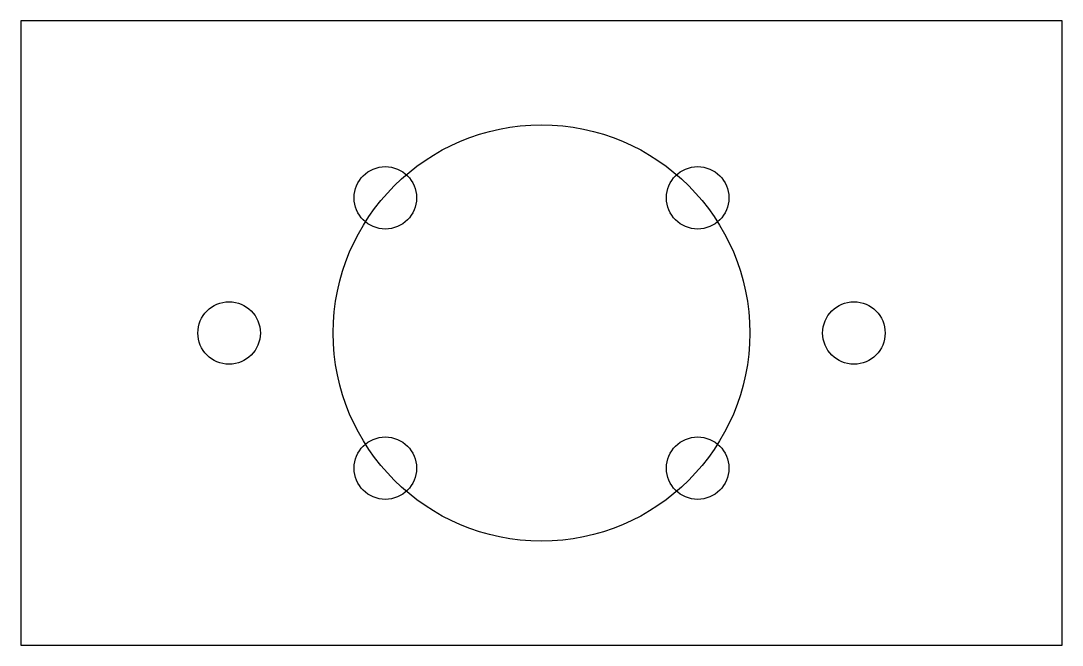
# Model space of a CAD drawing. Header units: metres. Extents: x 0 to 100, y 0 to 60.
import ezdxf

# ---------------------------------------------------------------- set-up
doc = ezdxf.new("R2010")
doc.units = ezdxf.units.M

msp = doc.modelspace()

# ---------------------------------------------------------------- linework, layer by layer
at = {"layer": 'HOLES'}
for centre in [(35, 42.99), (65, 42.99), (20, 30), (80, 30), (35, 17.01), (65, 17.01)]:
    msp.add_circle(centre, 3, dxfattribs=at)
at = {"layer": 'OUTLINE'}
for p, q in [((100, 60), (0, 60)), ((0, 60), (0, 0)), ((100, 0), (100, 60)), ((0, 0), (100, 0))]:
    msp.add_line(p, q, dxfattribs=at)
msp.add_circle((50, 30), 20, dxfattribs=at)

doc.saveas('drawing.dxf')
